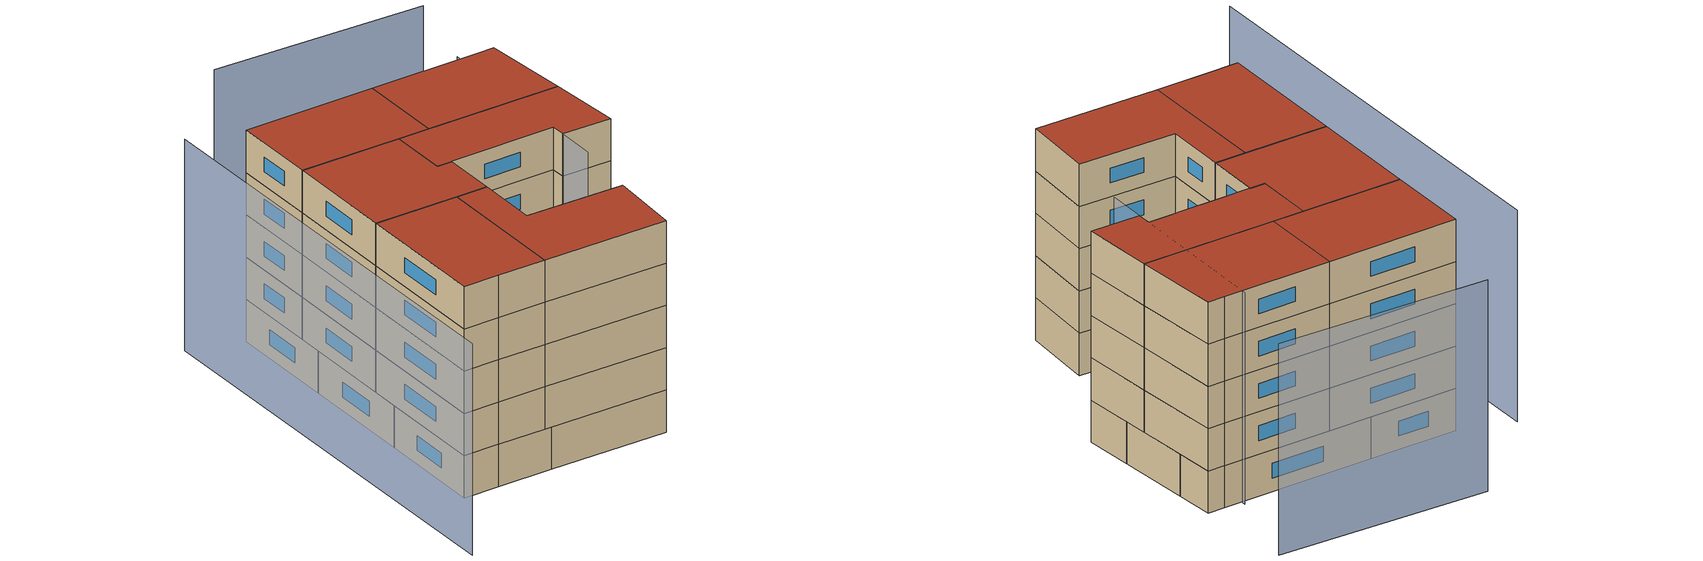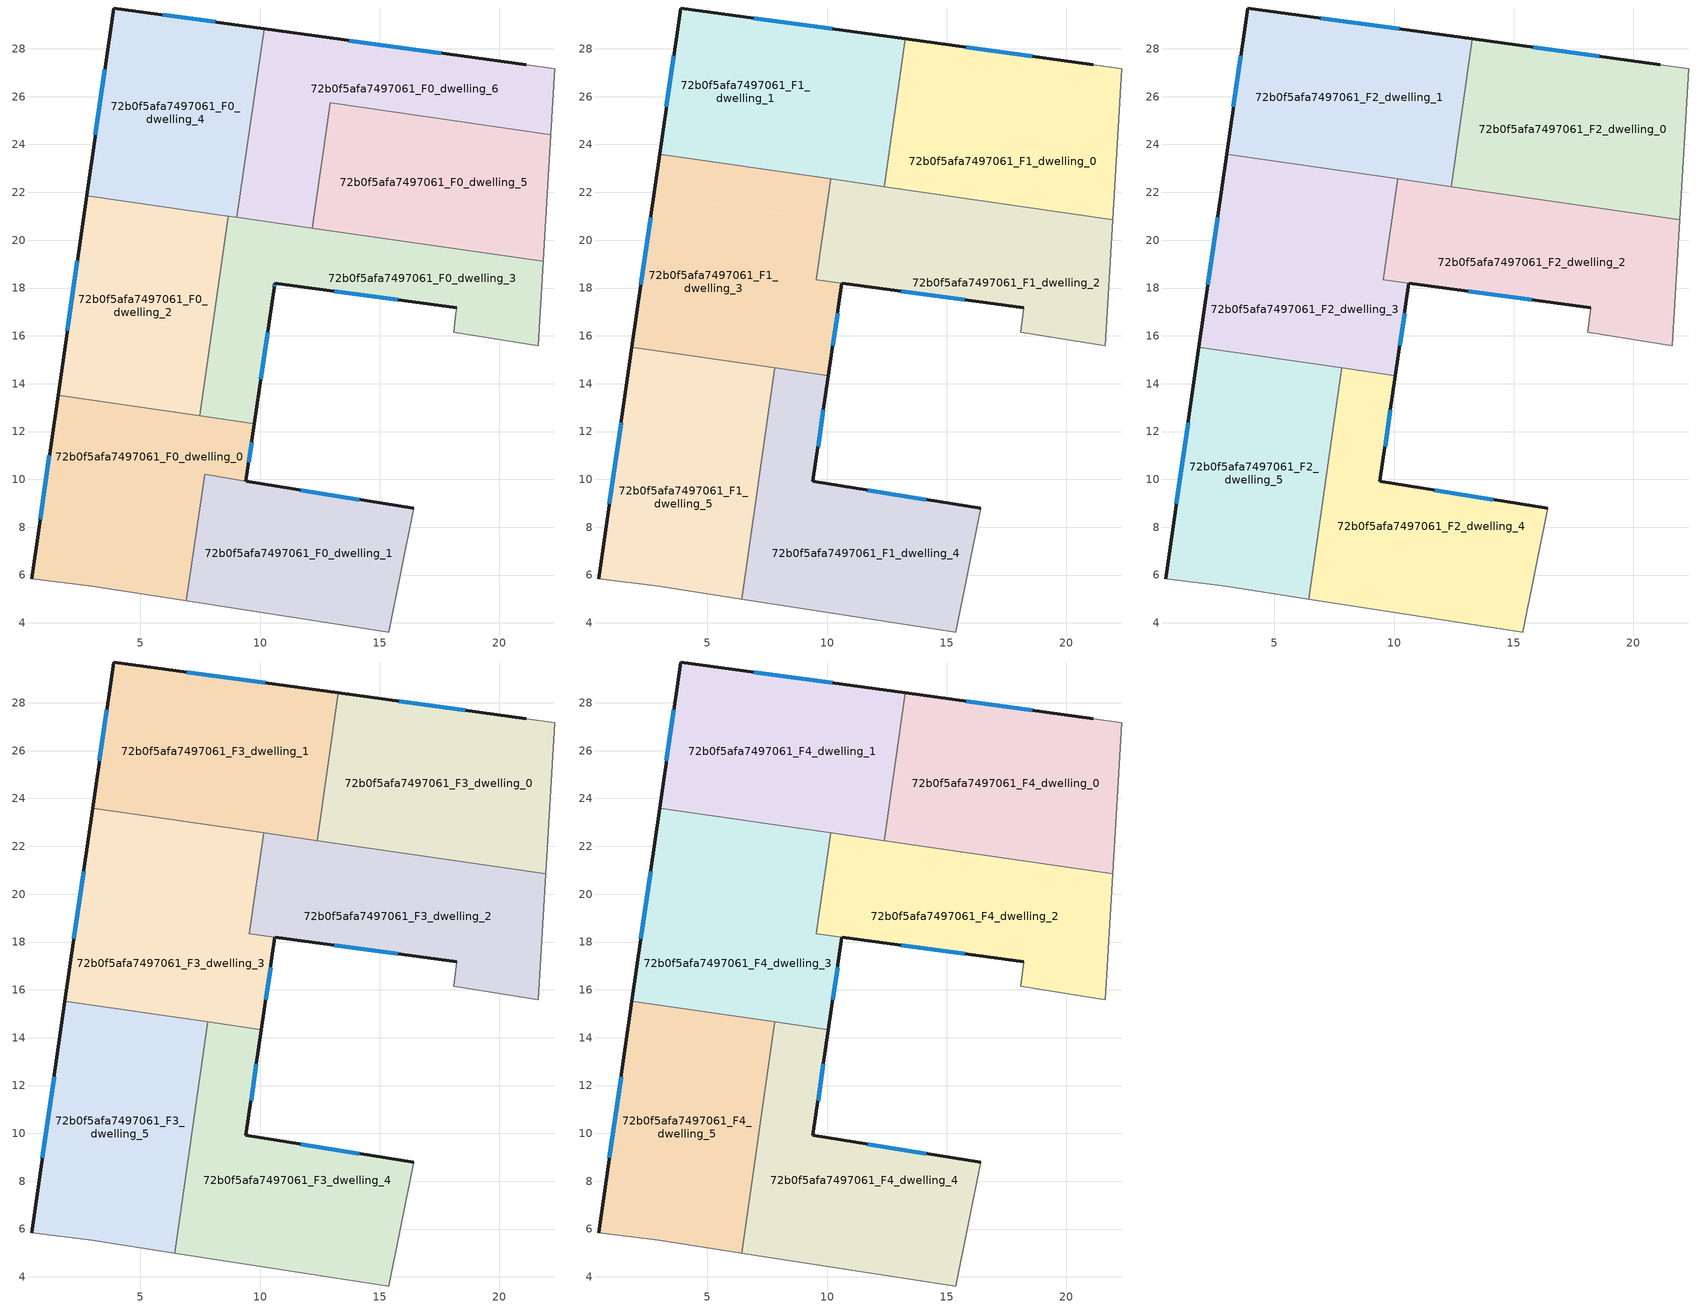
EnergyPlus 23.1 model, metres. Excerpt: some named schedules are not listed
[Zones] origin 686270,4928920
72b0f5afa7497061_F0_dwelling_0
 floor ground (EU_floor_Construction): 9.76,12.33 9.41,9.93 7.68,10.21 6.92,4.92 2.99,5.53 0.45,5.85 1.55,13.51 z0
 wall outside (EU_wall_Construction): 9.41,9.93 9.76,12.33 / 1.55,13.51 0.45,5.85 z0:3
 wall to 72b0f5afa7497061_F0_dwelling_1 (EU_wall_Construction): 7.68,10.21 9.41,9.93 / 6.92,4.92 7.68,10.2 z0:3
 wall adiabatic (EU_wall_Construction): 0.45,5.85 2.99,5.53 6.92,4.92 z0:3
 wall to 72b0f5afa7497061_F0_dwelling_2 (EU_wall_Construction): 7.48,12.66 1.55,13.51 z0:3
 wall to 72b0f5afa7497061_F0_dwelling_3 (EU_wall_Construction): 9.76,12.33 7.48,12.66 z0:3
 window (EU_Window_Construction): 9.52,10.71 9.65,11.55 / 1.19,11.02 0.81,8.34 z0.98:2.02
72b0f5afa7497061_F0_dwelling_1
 floor ground (EU_floor_Construction): 16.43,8.79 15.38,3.62 6.92,4.92 7.68,10.2 z0
 wall outside (EU_wall_Construction): 16.43,8.79 9.42,9.92 z0:3
 wall adiabatic (EU_wall_Construction): 6.92,4.92 15.38,3.62 16.43,8.79 z0:3
 window (EU_Window_Construction): 14.15,9.16 11.7,9.55 z0.98:2.02
72b0f5afa7497061_F0_dwelling_2
 floor ground (EU_floor_Construction): 8.68,21 7.48,12.66 1.55,13.51 2.75,21.85 z0
 wall outside (EU_wall_Construction): 2.75,21.85 1.55,13.51 z0:3
 wall to 72b0f5afa7497061_F0_dwelling_3 (EU_wall_Construction): 7.48,12.66 8.68,21 z0:3
 wall to 72b0f5afa7497061_F0_dwelling_4 (EU_wall_Construction): 8.68,21 2.75,21.85 z0:3
 window (EU_Window_Construction): 2.36,19.14 1.94,16.22 z0.98:2.02
72b0f5afa7497061_F0_dwelling_3
 floor ground (EU_floor_Construction): 21.83,19.11 21.62,15.59 18.09,16.16 18.19,16.92 18.22,17.18 10.62,18.2 10.59,18.01 9.76,12.33 7.48,12.66 8.68,21 z0
 wall outside (EU_wall_Construction): 9.76,12.33 10.59,18.01 10.62,18.2 18.22,17.18 z0:3
 wall adiabatic (EU_wall_Construction): 18.22,17.18 18.19,16.92 18.09,16.16 21.62,15.59 21.83,19.11 z0:3
 wall to 72b0f5afa7497061_F0_dwelling_5 (EU_wall_Construction): 21.83,19.11 12.18,20.5 z0:3
 wall to 72b0f5afa7497061_F0_dwelling_6 (EU_wall_Construction): 12.18,20.5 9.03,20.95 z0:3
 wall to 72b0f5afa7497061_F0_dwelling_4 (EU_wall_Construction): 9.03,20.95 8.68,21 z0:3
 window (EU_Window_Construction): 10.6,18.07 10.61,18.13 / 10.03,14.18 10.32,16.16 / 13.09,17.86 15.75,17.51 z0.98:2.02
72b0f5afa7497061_F0_dwelling_4
 floor ground (EU_floor_Construction): 10.17,28.84 9.03,20.95 2.75,21.85 3.88,29.71 z0
 wall outside (EU_wall_Construction): 10.17,28.84 3.88,29.71 2.75,21.85 z0:3
 wall to 72b0f5afa7497061_F0_dwelling_6 (EU_wall_Construction): 9.03,20.95 10.17,28.84 z0:3
 window (EU_Window_Construction): 8.12,29.12 5.92,29.42 / 3.51,27.15 3.12,24.41 z0.98:2.02
72b0f5afa7497061_F0_dwelling_5
 floor ground (EU_floor_Construction): 22.16,24.41 21.83,19.11 12.18,20.5 12.94,25.74 z0
 wall to 72b0f5afa7497061_F0_dwelling_6 (EU_wall_Construction): 22.16,24.41 12.94,25.74 12.18,20.5 z0:3
 wall adiabatic (EU_wall_Construction): 21.83,19.11 22.16,24.41 z0:3
72b0f5afa7497061_F0_dwelling_6
 floor ground (EU_floor_Construction): 22.32,27.16 22.16,24.41 12.94,25.74 12.18,20.5 9.03,20.95 10.17,28.84 21.13,27.33 z0
 wall outside (EU_wall_Construction): 21.13,27.33 10.17,28.84 z0:3
 wall adiabatic (EU_wall_Construction): 22.16,24.41 22.32,27.16 21.13,27.33 z0:3
 window (EU_Window_Construction): 17.56,27.82 13.73,28.35 z0.98:2.02
 ceiling adiabatic (EU_roof_Construction): 22.16,24.41 22.32,27.16 21.13,27.33 13.27,28.41 12.38,22.24 9.28,22.68 10.15,22.56 9.9,20.83 12.18,20.5 12.94,25.74 z3
72b0f5afa7497061_F1_dwelling_0
 floor to 72b0f5afa7497061_F0_dwelling_5 (EU_floor_Construction): 22.15,24.41 21.94,20.86 12.43,22.23 12.94,25.74 z3
 floor adiabatic (EU_floor_Construction): 22.32,27.16 22.15,24.41 12.94,25.74 12.43,22.23 12.38,22.24 13.27,28.41 21.13,27.33 z3
 wall outside (EU_wall_Construction): 21.13,27.33 13.27,28.41 z3:6
 wall to 72b0f5afa7497061_F1_dwelling_1 (EU_wall_Construction): 13.27,28.41 12.38,22.24 z3:6
 wall adiabatic (EU_wall_Construction): 21.94,20.86 22.32,27.16 21.13,27.33 z3:6
 wall to 72b0f5afa7497061_F1_dwelling_2 (EU_wall_Construction): 12.38,22.24 21.94,20.86 z3:6
 window (EU_Window_Construction): 18.57,27.68 15.83,28.06 z3.98:5.02
72b0f5afa7497061_F1_dwelling_1
 floor to 72b0f5afa7497061_F0_dwelling_4 (EU_floor_Construction): 10.17,28.84 9.28,22.68 3,23.59 3.88,29.71 z3
 floor to 72b0f5afa7497061_F0_dwelling_6 (EU_floor_Construction): 13.27,28.41 12.38,22.24 9.28,22.68 10.17,28.84 z3
 wall outside (EU_wall_Construction): 13.27,28.41 3.88,29.71 3,23.59 z3:6
 wall to 72b0f5afa7497061_F1_dwelling_3 (EU_wall_Construction): 3,23.59 10.15,22.56 z3:6
 wall to 72b0f5afa7497061_F1_dwelling_2 (EU_wall_Construction): 10.15,22.56 12.38,22.24 z3:6
 window (EU_Window_Construction): 3.59,27.72 3.29,25.58 / 10.22,28.83 6.93,29.28 z3.98:5.02
72b0f5afa7497061_F1_dwelling_2
 floor to 72b0f5afa7497061_F0_dwelling_3 (EU_floor_Construction): 21.83,19.11 21.62,15.59 18.09,16.16 18.19,16.92 18.22,17.18 9.54,18.34 9.9,20.83 z3
 floor to 72b0f5afa7497061_F0_dwelling_5 (EU_floor_Construction): 21.94,20.86 21.83,19.11 12.18,20.5 12.43,22.23 z3
 floor adiabatic (EU_floor_Construction): 12.43,22.23 12.18,20.5 9.9,20.83 10.15,22.56 z3
 wall outside (EU_wall_Construction): 10.62,18.2 18.22,17.18 z3:6
 wall adiabatic (EU_wall_Construction): 18.22,17.18 18.09,16.16 21.62,15.59 21.94,20.86 z3:6
 wall to 72b0f5afa7497061_F1_dwelling_3 (EU_wall_Construction): 10.15,22.56 9.54,18.34 10.62,18.2 z3:6
 window (EU_Window_Construction): 13.09,17.86 15.75,17.51 z3.98:5.02
72b0f5afa7497061_F1_dwelling_3
 floor to 72b0f5afa7497061_F0_dwelling_2 (EU_floor_Construction): 8.68,21 7.76,14.67 1.84,15.52 2.75,21.85 z3
 floor to 72b0f5afa7497061_F0_dwelling_4 (EU_floor_Construction): 9.28,22.68 9.03,20.95 2.75,21.85 3,23.59 z3
 floor to 72b0f5afa7497061_F0_dwelling_3 (EU_floor_Construction): 9.9,20.83 9.54,18.34 10.62,18.2 10.59,18.01 10.06,14.34 7.76,14.67 8.68,21 z3
 floor to 72b0f5afa7497061_F0_dwelling_6 (EU_floor_Construction): 10.15,22.56 9.9,20.83 9.03,20.95 9.28,22.68 z3
 wall outside (EU_wall_Construction): 3,23.59 1.84,15.52 / 10.06,14.34 10.62,18.2 z3:6
 wall to 72b0f5afa7497061_F1_dwelling_5 (EU_wall_Construction): 1.84,15.52 7.82,14.66 z3:6
 wall to 72b0f5afa7497061_F1_dwelling_4 (EU_wall_Construction): 7.82,14.66 10.06,14.34 z3:6
 window (EU_Window_Construction): 2.62,20.96 2.22,18.14 / 10.24,15.59 10.44,16.94 z3.98:5.02
72b0f5afa7497061_F1_dwelling_4
 floor to 72b0f5afa7497061_F0_dwelling_1 (EU_floor_Construction): 16.43,8.79 15.38,3.62 6.92,4.92 7.68,10.21 z3
 floor to 72b0f5afa7497061_F0_dwelling_0 (EU_floor_Construction): 9.76,12.33 9.41,9.93 7.68,10.21 6.92,4.92 6.43,5 7.53,12.65 z3
 floor to 72b0f5afa7497061_F0_dwelling_3 (EU_floor_Construction): 10.06,14.34 9.76,12.33 7.53,12.65 7.82,14.66 z3
 wall outside (EU_wall_Construction): 16.43,8.79 9.41,9.93 10.06,14.34 z3:6
 wall adiabatic (EU_wall_Construction): 6.43,5 15.38,3.62 16.43,8.79 z3:6
 wall to 72b0f5afa7497061_F1_dwelling_5 (EU_wall_Construction): 7.82,14.66 6.43,5 z3:6
 window (EU_Window_Construction): 9.62,11.36 9.85,12.9 / 14.15,9.16 11.69,9.56 z3.98:5.02
72b0f5afa7497061_F1_dwelling_5
 floor to 72b0f5afa7497061_F0_dwelling_0 (EU_floor_Construction): 7.53,12.65 6.43,5 2.99,5.53 0.45,5.85 1.55,13.51 z3
 floor to 72b0f5afa7497061_F0_dwelling_2 (EU_floor_Construction): 7.76,14.66 7.48,12.66 1.55,13.51 1.84,15.52 z3
 floor to 72b0f5afa7497061_F0_dwelling_3 (EU_floor_Construction): 7.82,14.66 7.53,12.65 7.48,12.66 7.76,14.66 z3
 wall outside (EU_wall_Construction): 1.84,15.52 0.45,5.85 z3:6
 wall adiabatic (EU_wall_Construction): 0.45,5.85 2.99,5.53 6.43,5 z3:6
 window (EU_Window_Construction): 1.39,12.37 0.9,8.99 z3.98:5.02
72b0f5afa7497061_F2_dwelling_0
 floor to 72b0f5afa7497061_F1_dwelling_0 (EU_floor_Construction): 22.32,27.16 21.94,20.86 12.38,22.24 13.27,28.41 21.13,27.33 z6
 wall outside (EU_wall_Construction): 21.13,27.33 13.27,28.41 z6:9
 wall to 72b0f5afa7497061_F2_dwelling_1 (EU_wall_Construction): 13.27,28.41 12.38,22.24 z6:9
 wall adiabatic (EU_wall_Construction): 21.94,20.86 22.32,27.16 21.13,27.33 z6:9
 wall to 72b0f5afa7497061_F2_dwelling_2 (EU_wall_Construction): 12.38,22.24 21.94,20.86 z6:9
 window (EU_Window_Construction): 18.57,27.68 15.83,28.06 z6.98:8.02
72b0f5afa7497061_F2_dwelling_1
 floor to 72b0f5afa7497061_F1_dwelling_1 (EU_floor_Construction): 13.27,28.41 12.38,22.24 3,23.59 3.88,29.71 z6
 wall outside (EU_wall_Construction): 13.27,28.41 3.88,29.71 3,23.59 z6:9
 wall to 72b0f5afa7497061_F2_dwelling_3 (EU_wall_Construction): 3,23.59 10.15,22.56 z6:9
 wall to 72b0f5afa7497061_F2_dwelling_2 (EU_wall_Construction): 10.15,22.56 12.38,22.24 z6:9
 window (EU_Window_Construction): 3.59,27.72 3.29,25.58 / 10.22,28.83 6.93,29.28 z6.98:8.02
72b0f5afa7497061_F2_dwelling_2
 floor to 72b0f5afa7497061_F1_dwelling_2 (EU_floor_Construction): 21.94,20.86 21.62,15.59 18.09,16.16 18.22,17.18 9.54,18.34 10.15,22.56 z6
 wall outside (EU_wall_Construction): 10.62,18.2 18.22,17.18 z6:9
 wall adiabatic (EU_wall_Construction): 18.22,17.18 18.09,16.16 21.62,15.59 21.94,20.86 z6:9
 wall to 72b0f5afa7497061_F2_dwelling_3 (EU_wall_Construction): 10.15,22.56 9.54,18.34 10.62,18.2 z6:9
 window (EU_Window_Construction): 13.09,17.86 15.75,17.51 z6.98:8.02
72b0f5afa7497061_F2_dwelling_3
 floor to 72b0f5afa7497061_F1_dwelling_3 (EU_floor_Construction): 10.15,22.56 9.54,18.34 10.62,18.2 10.06,14.34 1.84,15.52 3,23.59 z6
 wall outside (EU_wall_Construction): 3,23.59 1.84,15.52 / 10.06,14.34 10.62,18.2 z6:9
 wall to 72b0f5afa7497061_F2_dwelling_5 (EU_wall_Construction): 1.84,15.52 7.82,14.66 z6:9
 wall to 72b0f5afa7497061_F2_dwelling_4 (EU_wall_Construction): 7.82,14.66 10.06,14.34 z6:9
 window (EU_Window_Construction): 2.62,20.96 2.22,18.14 / 10.24,15.59 10.44,16.94 z6.98:8.02
72b0f5afa7497061_F2_dwelling_4
 floor to 72b0f5afa7497061_F1_dwelling_4 (EU_floor_Construction): 16.43,8.79 15.38,3.62 6.43,5 7.82,14.66 10.06,14.34 9.41,9.93 z6
 wall outside (EU_wall_Construction): 16.43,8.79 9.41,9.93 10.06,14.34 z6:9
 wall adiabatic (EU_wall_Construction): 6.43,5 15.38,3.62 16.43,8.79 z6:9
 wall to 72b0f5afa7497061_F2_dwelling_5 (EU_wall_Construction): 7.82,14.66 6.43,5 z6:9
 window (EU_Window_Construction): 9.62,11.36 9.85,12.9 / 14.15,9.16 11.69,9.56 z6.98:8.02
72b0f5afa7497061_F2_dwelling_5
 floor to 72b0f5afa7497061_F1_dwelling_5 (EU_floor_Construction): 7.82,14.66 6.43,5 2.99,5.53 0.45,5.85 1.84,15.52 z6
 wall outside (EU_wall_Construction): 1.84,15.52 0.45,5.85 z6:9
 wall adiabatic (EU_wall_Construction): 0.45,5.85 2.99,5.53 6.43,5 z6:9
 window (EU_Window_Construction): 1.39,12.37 0.9,8.99 z6.98:8.02
72b0f5afa7497061_F3_dwelling_0
 floor to 72b0f5afa7497061_F2_dwelling_0 (EU_floor_Construction): 22.32,27.16 21.94,20.86 12.38,22.24 13.27,28.41 21.13,27.33 z9
 wall outside (EU_wall_Construction): 21.13,27.33 13.27,28.41 z9:12
 wall to 72b0f5afa7497061_F3_dwelling_1 (EU_wall_Construction): 13.27,28.41 12.38,22.24 z9:12
 wall adiabatic (EU_wall_Construction): 21.94,20.86 22.32,27.16 21.13,27.33 z9:12
 wall to 72b0f5afa7497061_F3_dwelling_2 (EU_wall_Construction): 12.38,22.24 21.94,20.86 z9:12
 window (EU_Window_Construction): 18.57,27.68 15.83,28.06 z9.98:11.02
72b0f5afa7497061_F3_dwelling_1
 floor to 72b0f5afa7497061_F2_dwelling_1 (EU_floor_Construction): 13.27,28.41 12.38,22.24 3,23.59 3.88,29.71 z9
 wall outside (EU_wall_Construction): 13.27,28.41 3.88,29.71 3,23.59 z9:12
 wall to 72b0f5afa7497061_F3_dwelling_3 (EU_wall_Construction): 3,23.59 10.15,22.56 z9:12
 wall to 72b0f5afa7497061_F3_dwelling_2 (EU_wall_Construction): 10.15,22.56 12.38,22.24 z9:12
 window (EU_Window_Construction): 3.59,27.72 3.29,25.58 / 10.22,28.83 6.93,29.28 z9.98:11.02
72b0f5afa7497061_F3_dwelling_2
 floor to 72b0f5afa7497061_F2_dwelling_2 (EU_floor_Construction): 21.94,20.86 21.62,15.59 18.09,16.16 18.22,17.18 9.54,18.34 10.15,22.56 z9
 wall outside (EU_wall_Construction): 10.62,18.2 18.22,17.18 z9:12
 wall adiabatic (EU_wall_Construction): 18.22,17.18 18.09,16.16 21.62,15.59 21.94,20.86 z9:12
 wall to 72b0f5afa7497061_F3_dwelling_3 (EU_wall_Construction): 10.15,22.56 9.54,18.34 10.62,18.2 z9:12
 window (EU_Window_Construction): 13.09,17.86 15.75,17.51 z9.98:11.02
72b0f5afa7497061_F3_dwelling_3
 floor to 72b0f5afa7497061_F2_dwelling_3 (EU_floor_Construction): 10.15,22.56 9.54,18.34 10.62,18.2 10.06,14.34 1.84,15.52 3,23.59 z9
 wall outside (EU_wall_Construction): 3,23.59 1.84,15.52 / 10.06,14.34 10.62,18.2 z9:12
 wall to 72b0f5afa7497061_F3_dwelling_5 (EU_wall_Construction): 1.84,15.52 7.82,14.66 z9:12
 wall to 72b0f5afa7497061_F3_dwelling_4 (EU_wall_Construction): 7.82,14.66 10.06,14.34 z9:12
 window (EU_Window_Construction): 2.62,20.96 2.22,18.14 / 10.24,15.59 10.44,16.94 z9.98:11.02
72b0f5afa7497061_F3_dwelling_4
 floor to 72b0f5afa7497061_F2_dwelling_4 (EU_floor_Construction): 16.43,8.79 15.38,3.62 6.43,5 7.82,14.66 10.06,14.34 9.41,9.93 z9
 wall outside (EU_wall_Construction): 16.43,8.79 9.41,9.93 10.06,14.34 z9:12
 wall adiabatic (EU_wall_Construction): 6.43,5 15.38,3.62 16.43,8.79 z9:12
 wall to 72b0f5afa7497061_F3_dwelling_5 (EU_wall_Construction): 7.82,14.66 6.43,5 z9:12
 window (EU_Window_Construction): 9.62,11.36 9.85,12.9 / 14.15,9.16 11.69,9.56 z9.98:11.02
72b0f5afa7497061_F3_dwelling_5
 floor to 72b0f5afa7497061_F2_dwelling_5 (EU_floor_Construction): 7.82,14.66 6.43,5 2.99,5.53 0.45,5.85 1.84,15.52 z9
 wall outside (EU_wall_Construction): 1.84,15.52 0.45,5.85 z9:12
 wall adiabatic (EU_wall_Construction): 0.45,5.85 2.99,5.53 6.43,5 z9:12
 window (EU_Window_Construction): 1.39,12.37 0.9,8.99 z9.98:11.02
72b0f5afa7497061_F4_dwelling_0
 floor to 72b0f5afa7497061_F3_dwelling_0 (EU_floor_Construction): 22.32,27.16 21.94,20.86 12.38,22.24 13.27,28.41 21.13,27.33 z12
 wall outside (EU_wall_Construction): 21.13,27.33 13.27,28.41 z12:15
 wall to 72b0f5afa7497061_F4_dwelling_1 (EU_wall_Construction): 13.27,28.41 12.38,22.24 z12:15
 wall adiabatic (EU_wall_Construction): 21.94,20.86 22.32,27.16 21.13,27.33 z12:15
 wall to 72b0f5afa7497061_F4_dwelling_2 (EU_wall_Construction): 12.38,22.24 21.94,20.86 z12:15
 window (EU_Window_Construction): 18.57,27.68 15.83,28.06 z12.98:14.02
 roof outside (EU_roof_Construction): 21.94,20.86 22.32,27.16 21.13,27.33 13.27,28.41 12.38,22.24 z15
72b0f5afa7497061_F4_dwelling_1
 floor to 72b0f5afa7497061_F3_dwelling_1 (EU_floor_Construction): 13.27,28.41 12.38,22.24 3,23.59 3.88,29.71 z12
 wall outside (EU_wall_Construction): 13.27,28.41 3.88,29.71 3,23.59 z12:15
 wall to 72b0f5afa7497061_F4_dwelling_3 (EU_wall_Construction): 3,23.59 10.15,22.56 z12:15
 wall to 72b0f5afa7497061_F4_dwelling_2 (EU_wall_Construction): 10.15,22.56 12.38,22.24 z12:15
 window (EU_Window_Construction): 3.59,27.72 3.29,25.58 / 10.22,28.83 6.93,29.28 z12.98:14.02
 roof outside (EU_roof_Construction): 12.38,22.24 13.27,28.41 3.88,29.71 3,23.59 z15
72b0f5afa7497061_F4_dwelling_2
 floor to 72b0f5afa7497061_F3_dwelling_2 (EU_floor_Construction): 21.94,20.86 21.62,15.59 18.09,16.16 18.22,17.18 9.54,18.34 10.15,22.56 z12
 wall outside (EU_wall_Construction): 10.62,18.2 18.22,17.18 z12:15
 wall adiabatic (EU_wall_Construction): 18.22,17.18 18.09,16.16 21.62,15.59 21.94,20.86 z12:15
 wall to 72b0f5afa7497061_F4_dwelling_3 (EU_wall_Construction): 10.15,22.56 9.54,18.34 10.62,18.2 z12:15
 window (EU_Window_Construction): 13.09,17.86 15.75,17.51 z12.98:14.02
 roof outside (EU_roof_Construction): 21.62,15.59 21.94,20.86 10.15,22.56 9.54,18.34 18.22,17.18 18.09,16.16 z15
72b0f5afa7497061_F4_dwelling_3
 floor to 72b0f5afa7497061_F3_dwelling_3 (EU_floor_Construction): 10.15,22.56 9.54,18.34 10.62,18.2 10.06,14.34 1.84,15.52 3,23.59 z12
 wall outside (EU_wall_Construction): 3,23.59 1.84,15.52 / 10.06,14.34 10.62,18.2 z12:15
 wall to 72b0f5afa7497061_F4_dwelling_5 (EU_wall_Construction): 1.84,15.52 7.82,14.66 z12:15
 wall to 72b0f5afa7497061_F4_dwelling_4 (EU_wall_Construction): 7.82,14.66 10.06,14.34 z12:15
 window (EU_Window_Construction): 2.62,20.96 2.22,18.14 / 10.24,15.59 10.44,16.94 z12.98:14.02
 roof outside (EU_roof_Construction): 10.06,14.34 10.62,18.2 9.54,18.34 10.15,22.56 3,23.59 1.84,15.52 z15
72b0f5afa7497061_F4_dwelling_4
 floor to 72b0f5afa7497061_F3_dwelling_4 (EU_floor_Construction): 16.43,8.79 15.38,3.62 6.43,5 7.82,14.66 10.06,14.34 9.41,9.93 z12
 wall outside (EU_wall_Construction): 16.43,8.79 9.41,9.93 10.06,14.34 z12:15
 wall adiabatic (EU_wall_Construction): 6.43,5 15.38,3.62 16.43,8.79 z12:15
 wall to 72b0f5afa7497061_F4_dwelling_5 (EU_wall_Construction): 7.82,14.66 6.43,5 z12:15
 window (EU_Window_Construction): 9.62,11.36 9.85,12.9 / 14.15,9.16 11.69,9.56 z12.98:14.02
 roof outside (EU_roof_Construction): 15.38,3.62 16.43,8.79 9.41,9.93 10.06,14.34 7.82,14.66 6.43,5 z15
72b0f5afa7497061_F4_dwelling_5
 floor to 72b0f5afa7497061_F3_dwelling_5 (EU_floor_Construction): 7.82,14.66 6.43,5 2.99,5.53 0.45,5.85 1.84,15.52 z12
 wall outside (EU_wall_Construction): 1.84,15.52 0.45,5.85 z12:15
 wall adiabatic (EU_wall_Construction): 0.45,5.85 2.99,5.53 6.43,5 z12:15
 window (EU_Window_Construction): 1.39,12.37 0.9,8.99 z12.98:14.02
 roof outside (EU_roof_Construction): 6.43,5 7.82,14.66 1.84,15.52 0.45,5.85 2.99,5.53 z15
shading: 0.28,31.43 -4.07,0.15 / 17.66,13.36 19.87,27.82 / 22.67,34.03 7.59,36.76 z0:15
[Building]
EU S2 Campaign: North Axis=0; Terrain=City; Solar Distribution=FullExterior
[Site:Location]
Bologna: Latitude=44.5; Longitude=11.25; Time Zone=1; Elevation=37
[SizingPeriod:WeatherFileDays]
AnnualSizingPeriod: Begin Month=1; Begin Day of Month=1; End Month=12; End Day of Month=31; Day of Week for Start Day=Monday; Use Weather File Daylight Saving Period=No; Use Weather File Rain and Snow Indicators=No
[MATERIAL]
EU_InternalMass_Material: Roughness=MediumRough; Thickness=0.1; Conductivity=1; Density=1800; Specific Heat=900; Thermal Absorptance=0.9; Solar Absorptance=0.7; Visible Absorptance=0.7
[MATERIAL:NOMASS] Roughness=MediumRough; Thermal Absorptance=0.9; Solar Absorptance=0.7; Visible Absorptance=0.7
Name | Thermal Resistance
EU_wall_NoMass | 0.905828
EU_roof_NoMass | 0.37593
EU_floor_NoMass | 0.67114
[WINDOWMATERIAL:SIMPLEGLAZINGSYSTEM]
EU_Window_SimpleGlazing: UFactor=4.52486; Solar Heat Gain Coefficient=0.85; Visible Transmittance=0.85
[CONSTRUCTION]
EU_wall_Construction: EU_wall_NoMass
EU_roof_Construction: EU_roof_NoMass
EU_floor_Construction: EU_floor_NoMass
EU_Window_Construction: EU_Window_SimpleGlazing
EU_InternalMass_Construction: EU_InternalMass_Material
[ZONE] Type=1; Multiplier=1; Ceiling Height=autocalculate; Floor Area=autocalculate; Part of Total Floor Area=Yes
Name | Volume
72b0f5afa7497061_F0_dwelling_0 | 164.063
72b0f5afa7497061_F1_dwelling_0; 72b0f5afa7497061_F2_dwelling_0; 72b0f5afa7497061_F3_dwelling_0; 72b0f5afa7497061_F4_dwelling_0 | 176.558
72b0f5afa7497061_F0_dwelling_1 | 138.531
72b0f5afa7497061_F1_dwelling_1; 72b0f5afa7497061_F2_dwelling_1; 72b0f5afa7497061_F3_dwelling_1; 72b0f5afa7497061_F4_dwelling_1 | 176.568
72b0f5afa7497061_F0_dwelling_2 | 151.32
72b0f5afa7497061_F1_dwelling_2; 72b0f5afa7497061_F2_dwelling_2; 72b0f5afa7497061_F3_dwelling_2; 72b0f5afa7497061_F4_dwelling_2 | 163.863
72b0f5afa7497061_F0_dwelling_3 | 151.311
72b0f5afa7497061_F1_dwelling_3; 72b0f5afa7497061_F2_dwelling_3; 72b0f5afa7497061_F3_dwelling_3; 72b0f5afa7497061_F4_dwelling_3 | 189.231
72b0f5afa7497061_F0_dwelling_4 | 151.354
72b0f5afa7497061_F1_dwelling_4; 72b0f5afa7497061_F2_dwelling_4; 72b0f5afa7497061_F3_dwelling_4; 72b0f5afa7497061_F4_dwelling_4; 72b0f5afa7497061_F1_dwelling_5; 72b0f5afa7497061_F2_dwelling_5; 72b0f5afa7497061_F3_dwelling_5; 72b0f5afa7497061_F4_dwelling_5 | 176.551
72b0f5afa7497061_F0_dwelling_5 | 151.324
72b0f5afa7497061_F0_dwelling_6 | 151.345
[INTERNALMASS] Construction=EU_InternalMass_Construction
Name | Zone or ZoneList | Surface Area
72b0f5afa7497061_F0_dwelling_0_EU_InternalMass | 72b0f5afa7497061_F0_dwelling_0 | 54.6856
72b0f5afa7497061_F0_dwelling_1_EU_InternalMass | 72b0f5afa7497061_F0_dwelling_1 | 46.1981
72b0f5afa7497061_F0_dwelling_2_EU_InternalMass | 72b0f5afa7497061_F0_dwelling_2 | 50.44
72b0f5afa7497061_F0_dwelling_3_EU_InternalMass | 72b0f5afa7497061_F0_dwelling_3 | 50.4362
72b0f5afa7497061_F0_dwelling_4_EU_InternalMass | 72b0f5afa7497061_F0_dwelling_4 | 50.4502
72b0f5afa7497061_F0_dwelling_5_EU_InternalMass | 72b0f5afa7497061_F0_dwelling_5 | 50.4425
72b0f5afa7497061_F0_dwelling_6_EU_InternalMass | 72b0f5afa7497061_F0_dwelling_6 | 50.4491
72b0f5afa7497061_F1_dwelling_0_EU_InternalMass | 72b0f5afa7497061_F1_dwelling_0 | 58.8529
72b0f5afa7497061_F1_dwelling_1_EU_InternalMass | 72b0f5afa7497061_F1_dwelling_1 | 58.8555
72b0f5afa7497061_F1_dwelling_2_EU_InternalMass | 72b0f5afa7497061_F1_dwelling_2 | 54.6231
72b0f5afa7497061_F1_dwelling_3_EU_InternalMass | 72b0f5afa7497061_F1_dwelling_3 | 63.0787
72b0f5afa7497061_F1_dwelling_4_EU_InternalMass | 72b0f5afa7497061_F1_dwelling_4 | 58.8507
72b0f5afa7497061_F1_dwelling_5_EU_InternalMass | 72b0f5afa7497061_F1_dwelling_5 | 58.8504
72b0f5afa7497061_F2_dwelling_0_EU_InternalMass | 72b0f5afa7497061_F2_dwelling_0 | 58.8529
72b0f5afa7497061_F2_dwelling_1_EU_InternalMass | 72b0f5afa7497061_F2_dwelling_1 | 58.8555
72b0f5afa7497061_F2_dwelling_2_EU_InternalMass | 72b0f5afa7497061_F2_dwelling_2 | 54.6231
72b0f5afa7497061_F2_dwelling_3_EU_InternalMass | 72b0f5afa7497061_F2_dwelling_3 | 63.0787
72b0f5afa7497061_F2_dwelling_4_EU_InternalMass | 72b0f5afa7497061_F2_dwelling_4 | 58.8507
72b0f5afa7497061_F2_dwelling_5_EU_InternalMass | 72b0f5afa7497061_F2_dwelling_5 | 58.8504
72b0f5afa7497061_F3_dwelling_0_EU_InternalMass | 72b0f5afa7497061_F3_dwelling_0 | 58.8529
72b0f5afa7497061_F3_dwelling_1_EU_InternalMass | 72b0f5afa7497061_F3_dwelling_1 | 58.8555
72b0f5afa7497061_F3_dwelling_2_EU_InternalMass | 72b0f5afa7497061_F3_dwelling_2 | 54.6231
72b0f5afa7497061_F3_dwelling_3_EU_InternalMass | 72b0f5afa7497061_F3_dwelling_3 | 63.0787
72b0f5afa7497061_F3_dwelling_4_EU_InternalMass | 72b0f5afa7497061_F3_dwelling_4 | 58.8507
72b0f5afa7497061_F3_dwelling_5_EU_InternalMass | 72b0f5afa7497061_F3_dwelling_5 | 58.8504
72b0f5afa7497061_F4_dwelling_0_EU_InternalMass | 72b0f5afa7497061_F4_dwelling_0 | 58.8529
72b0f5afa7497061_F4_dwelling_1_EU_InternalMass | 72b0f5afa7497061_F4_dwelling_1 | 58.8555
72b0f5afa7497061_F4_dwelling_2_EU_InternalMass | 72b0f5afa7497061_F4_dwelling_2 | 54.6231
72b0f5afa7497061_F4_dwelling_3_EU_InternalMass | 72b0f5afa7497061_F4_dwelling_3 | 63.0787
72b0f5afa7497061_F4_dwelling_4_EU_InternalMass | 72b0f5afa7497061_F4_dwelling_4 | 58.8507
72b0f5afa7497061_F4_dwelling_5_EU_InternalMass | 72b0f5afa7497061_F4_dwelling_5 | 58.8504
[OTHEREQUIPMENT] Fuel Type=Electricity; Design Level Calculation Method=Watts/Area; Power per Zone Floor Area=1; Fraction Latent=0; Fraction Radiant=0; Fraction Lost=0; Carbon Dioxide Generation Rate=0; EndUse Subcategory=EU_Step8_InternalGains
Name | Zone or ZoneList or Space or SpaceList | Schedule
EU_Step8_InternalGain_72b0f5afa7497061_F0_dwelling_0_f000 | 72b0f5afa7497061_F0_dwelling_0 | EU_Step8_GainSchedule_72b0f5afa7497061_F0_dwelling_0_f000
EU_Step8_InternalGain_72b0f5afa7497061_F0_dwelling_1_f000 | 72b0f5afa7497061_F0_dwelling_1 | EU_Step8_GainSchedule_72b0f5afa7497061_F0_dwelling_1_f000
EU_Step8_InternalGain_72b0f5afa7497061_F0_dwelling_2_f000 | 72b0f5afa7497061_F0_dwelling_2 | EU_Step8_GainSchedule_72b0f5afa7497061_F0_dwelling_2_f000
EU_Step8_InternalGain_72b0f5afa7497061_F0_dwelling_3_f000 | 72b0f5afa7497061_F0_dwelling_3 | EU_Step8_GainSchedule_72b0f5afa7497061_F0_dwelling_3_f000
EU_Step8_InternalGain_72b0f5afa7497061_F0_dwelling_4_f000 | 72b0f5afa7497061_F0_dwelling_4 | EU_Step8_GainSchedule_72b0f5afa7497061_F0_dwelling_4_f000
EU_Step8_InternalGain_72b0f5afa7497061_F0_dwelling_5_f000 | 72b0f5afa7497061_F0_dwelling_5 | EU_Step8_GainSchedule_72b0f5afa7497061_F0_dwelling_5_f000
EU_Step8_InternalGain_72b0f5afa7497061_F0_dwelling_6_f000 | 72b0f5afa7497061_F0_dwelling_6 | EU_Step8_GainSchedule_72b0f5afa7497061_F0_dwelling_6_f000
EU_Step8_InternalGain_72b0f5afa7497061_F1_dwelling_0_f000 | 72b0f5afa7497061_F1_dwelling_0 | EU_Step8_GainSchedule_72b0f5afa7497061_F1_dwelling_0_f000
EU_Step8_InternalGain_72b0f5afa7497061_F1_dwelling_1_f000 | 72b0f5afa7497061_F1_dwelling_1 | EU_Step8_GainSchedule_72b0f5afa7497061_F1_dwelling_1_f000
EU_Step8_InternalGain_72b0f5afa7497061_F1_dwelling_2_f000 | 72b0f5afa7497061_F1_dwelling_2 | EU_Step8_GainSchedule_72b0f5afa7497061_F1_dwelling_2_f000
EU_Step8_InternalGain_72b0f5afa7497061_F1_dwelling_3_f000 | 72b0f5afa7497061_F1_dwelling_3 | EU_Step8_GainSchedule_72b0f5afa7497061_F1_dwelling_3_f000
EU_Step8_InternalGain_72b0f5afa7497061_F1_dwelling_4_f000 | 72b0f5afa7497061_F1_dwelling_4 | EU_Step8_GainSchedule_72b0f5afa7497061_F1_dwelling_4_f000
EU_Step8_InternalGain_72b0f5afa7497061_F1_dwelling_5_f000 | 72b0f5afa7497061_F1_dwelling_5 | EU_Step8_GainSchedule_72b0f5afa7497061_F1_dwelling_5_f000
EU_Step8_InternalGain_72b0f5afa7497061_F2_dwelling_0_f000 | 72b0f5afa7497061_F2_dwelling_0 | EU_Step8_GainSchedule_72b0f5afa7497061_F2_dwelling_0_f000
EU_Step8_InternalGain_72b0f5afa7497061_F2_dwelling_1_f000 | 72b0f5afa7497061_F2_dwelling_1 | EU_Step8_GainSchedule_72b0f5afa7497061_F2_dwelling_1_f000
EU_Step8_InternalGain_72b0f5afa7497061_F2_dwelling_2_f000 | 72b0f5afa7497061_F2_dwelling_2 | EU_Step8_GainSchedule_72b0f5afa7497061_F2_dwelling_2_f000
EU_Step8_InternalGain_72b0f5afa7497061_F2_dwelling_3_f000 | 72b0f5afa7497061_F2_dwelling_3 | EU_Step8_GainSchedule_72b0f5afa7497061_F2_dwelling_3_f000
EU_Step8_InternalGain_72b0f5afa7497061_F2_dwelling_4_f000 | 72b0f5afa7497061_F2_dwelling_4 | EU_Step8_GainSchedule_72b0f5afa7497061_F2_dwelling_4_f000
EU_Step8_InternalGain_72b0f5afa7497061_F2_dwelling_5_f000 | 72b0f5afa7497061_F2_dwelling_5 | EU_Step8_GainSchedule_72b0f5afa7497061_F2_dwelling_5_f000
EU_Step8_InternalGain_72b0f5afa7497061_F3_dwelling_0_f000 | 72b0f5afa7497061_F3_dwelling_0 | EU_Step8_GainSchedule_72b0f5afa7497061_F3_dwelling_0_f000
EU_Step8_InternalGain_72b0f5afa7497061_F3_dwelling_1_f000 | 72b0f5afa7497061_F3_dwelling_1 | EU_Step8_GainSchedule_72b0f5afa7497061_F3_dwelling_1_f000
EU_Step8_InternalGain_72b0f5afa7497061_F3_dwelling_2_f000 | 72b0f5afa7497061_F3_dwelling_2 | EU_Step8_GainSchedule_72b0f5afa7497061_F3_dwelling_2_f000
EU_Step8_InternalGain_72b0f5afa7497061_F3_dwelling_3_f000 | 72b0f5afa7497061_F3_dwelling_3 | EU_Step8_GainSchedule_72b0f5afa7497061_F3_dwelling_3_f000
EU_Step8_InternalGain_72b0f5afa7497061_F3_dwelling_4_f000 | 72b0f5afa7497061_F3_dwelling_4 | EU_Step8_GainSchedule_72b0f5afa7497061_F3_dwelling_4_f000
EU_Step8_InternalGain_72b0f5afa7497061_F3_dwelling_5_f000 | 72b0f5afa7497061_F3_dwelling_5 | EU_Step8_GainSchedule_72b0f5afa7497061_F3_dwelling_5_f000
EU_Step8_InternalGain_72b0f5afa7497061_F4_dwelling_0_f000 | 72b0f5afa7497061_F4_dwelling_0 | EU_Step8_GainSchedule_72b0f5afa7497061_F4_dwelling_0_f000
EU_Step8_InternalGain_72b0f5afa7497061_F4_dwelling_1_f000 | 72b0f5afa7497061_F4_dwelling_1 | EU_Step8_GainSchedule_72b0f5afa7497061_F4_dwelling_1_f000
EU_Step8_InternalGain_72b0f5afa7497061_F4_dwelling_2_f000 | 72b0f5afa7497061_F4_dwelling_2 | EU_Step8_GainSchedule_72b0f5afa7497061_F4_dwelling_2_f000
EU_Step8_InternalGain_72b0f5afa7497061_F4_dwelling_3_f000 | 72b0f5afa7497061_F4_dwelling_3 | EU_Step8_GainSchedule_72b0f5afa7497061_F4_dwelling_3_f000
EU_Step8_InternalGain_72b0f5afa7497061_F4_dwelling_4_f000 | 72b0f5afa7497061_F4_dwelling_4 | EU_Step8_GainSchedule_72b0f5afa7497061_F4_dwelling_4_f000
EU_Step8_InternalGain_72b0f5afa7497061_F4_dwelling_5_f000 | 72b0f5afa7497061_F4_dwelling_5 | EU_Step8_GainSchedule_72b0f5afa7497061_F4_dwelling_5_f000
[ZONEVENTILATION:DESIGNFLOWRATE] Schedule=EU_AlwaysOn; Design Flow Rate Calculation Method=AirChanges/Hour; Air Changes per Hour=0.73129; Ventilation Type=Natural; Fan Pressure Rise=0; Fan Total Efficiency=1; Constant Term Coefficient=1; Temperature Term Coefficient=0; Velocity Term Coefficient=0; Velocity Squared Term Coefficient=0; Minimum Indoor Temperature=-100; Maximum Indoor Temperature=100; Delta Temperature=-100; Minimum Outdoor Temperature=-100; Maximum Outdoor Temperature=100; Maximum Wind Speed=40
Name | Zone or ZoneList or Space or SpaceList
EU_ConstantAir_72b0f5afa7497061_F0_dwelling_0 | 72b0f5afa7497061_F0_dwelling_0
EU_ConstantAir_72b0f5afa7497061_F0_dwelling_1 | 72b0f5afa7497061_F0_dwelling_1
EU_ConstantAir_72b0f5afa7497061_F0_dwelling_2 | 72b0f5afa7497061_F0_dwelling_2
EU_ConstantAir_72b0f5afa7497061_F0_dwelling_3 | 72b0f5afa7497061_F0_dwelling_3
EU_ConstantAir_72b0f5afa7497061_F0_dwelling_4 | 72b0f5afa7497061_F0_dwelling_4
EU_ConstantAir_72b0f5afa7497061_F0_dwelling_5 | 72b0f5afa7497061_F0_dwelling_5
EU_ConstantAir_72b0f5afa7497061_F0_dwelling_6 | 72b0f5afa7497061_F0_dwelling_6
EU_ConstantAir_72b0f5afa7497061_F1_dwelling_0 | 72b0f5afa7497061_F1_dwelling_0
EU_ConstantAir_72b0f5afa7497061_F1_dwelling_1 | 72b0f5afa7497061_F1_dwelling_1
EU_ConstantAir_72b0f5afa7497061_F1_dwelling_2 | 72b0f5afa7497061_F1_dwelling_2
EU_ConstantAir_72b0f5afa7497061_F1_dwelling_3 | 72b0f5afa7497061_F1_dwelling_3
EU_ConstantAir_72b0f5afa7497061_F1_dwelling_4 | 72b0f5afa7497061_F1_dwelling_4
EU_ConstantAir_72b0f5afa7497061_F1_dwelling_5 | 72b0f5afa7497061_F1_dwelling_5
EU_ConstantAir_72b0f5afa7497061_F2_dwelling_0 | 72b0f5afa7497061_F2_dwelling_0
EU_ConstantAir_72b0f5afa7497061_F2_dwelling_1 | 72b0f5afa7497061_F2_dwelling_1
EU_ConstantAir_72b0f5afa7497061_F2_dwelling_2 | 72b0f5afa7497061_F2_dwelling_2
EU_ConstantAir_72b0f5afa7497061_F2_dwelling_3 | 72b0f5afa7497061_F2_dwelling_3
EU_ConstantAir_72b0f5afa7497061_F2_dwelling_4 | 72b0f5afa7497061_F2_dwelling_4
EU_ConstantAir_72b0f5afa7497061_F2_dwelling_5 | 72b0f5afa7497061_F2_dwelling_5
EU_ConstantAir_72b0f5afa7497061_F3_dwelling_0 | 72b0f5afa7497061_F3_dwelling_0
EU_ConstantAir_72b0f5afa7497061_F3_dwelling_1 | 72b0f5afa7497061_F3_dwelling_1
EU_ConstantAir_72b0f5afa7497061_F3_dwelling_2 | 72b0f5afa7497061_F3_dwelling_2
EU_ConstantAir_72b0f5afa7497061_F3_dwelling_3 | 72b0f5afa7497061_F3_dwelling_3
EU_ConstantAir_72b0f5afa7497061_F3_dwelling_4 | 72b0f5afa7497061_F3_dwelling_4
EU_ConstantAir_72b0f5afa7497061_F3_dwelling_5 | 72b0f5afa7497061_F3_dwelling_5
EU_ConstantAir_72b0f5afa7497061_F4_dwelling_0 | 72b0f5afa7497061_F4_dwelling_0
EU_ConstantAir_72b0f5afa7497061_F4_dwelling_1 | 72b0f5afa7497061_F4_dwelling_1
EU_ConstantAir_72b0f5afa7497061_F4_dwelling_2 | 72b0f5afa7497061_F4_dwelling_2
EU_ConstantAir_72b0f5afa7497061_F4_dwelling_3 | 72b0f5afa7497061_F4_dwelling_3
EU_ConstantAir_72b0f5afa7497061_F4_dwelling_4 | 72b0f5afa7497061_F4_dwelling_4
EU_ConstantAir_72b0f5afa7497061_F4_dwelling_5 | 72b0f5afa7497061_F4_dwelling_5
[HVACTEMPLATE:THERMOSTAT] Constant Heating Setpoint=20; Constant Cooling Setpoint=50
EU_HeatOnly_72b0f5afa7497061_F0_dwelling_0; EU_HeatOnly_72b0f5afa7497061_F0_dwelling_1; EU_HeatOnly_72b0f5afa7497061_F0_dwelling_2; EU_HeatOnly_72b0f5afa7497061_F0_dwelling_3; EU_HeatOnly_72b0f5afa7497061_F0_dwelling_4; EU_HeatOnly_72b0f5afa7497061_F0_dwelling_5; EU_HeatOnly_72b0f5afa7497061_F0_dwelling_6; EU_HeatOnly_72b0f5afa7497061_F1_dwelling_0; EU_HeatOnly_72b0f5afa7497061_F1_dwelling_1; EU_HeatOnly_72b0f5afa7497061_F1_dwelling_2; EU_HeatOnly_72b0f5afa7497061_F1_dwelling_3; EU_HeatOnly_72b0f5afa7497061_F1_dwelling_4; EU_HeatOnly_72b0f5afa7497061_F1_dwelling_5; EU_HeatOnly_72b0f5afa7497061_F2_dwelling_0; EU_HeatOnly_72b0f5afa7497061_F2_dwelling_1; EU_HeatOnly_72b0f5afa7497061_F2_dwelling_2; EU_HeatOnly_72b0f5afa7497061_F2_dwelling_3; EU_HeatOnly_72b0f5afa7497061_F2_dwelling_4; EU_HeatOnly_72b0f5afa7497061_F2_dwelling_5; EU_HeatOnly_72b0f5afa7497061_F3_dwelling_0; EU_HeatOnly_72b0f5afa7497061_F3_dwelling_1; EU_HeatOnly_72b0f5afa7497061_F3_dwelling_2; EU_HeatOnly_72b0f5afa7497061_F3_dwelling_3; EU_HeatOnly_72b0f5afa7497061_F3_dwelling_4; EU_HeatOnly_72b0f5afa7497061_F3_dwelling_5; EU_HeatOnly_72b0f5afa7497061_F4_dwelling_0; EU_HeatOnly_72b0f5afa7497061_F4_dwelling_1; EU_HeatOnly_72b0f5afa7497061_F4_dwelling_2; EU_HeatOnly_72b0f5afa7497061_F4_dwelling_3; EU_HeatOnly_72b0f5afa7497061_F4_dwelling_4; EU_HeatOnly_72b0f5afa7497061_F4_dwelling_5
[HVACTEMPLATE:ZONE:IDEALLOADSAIRSYSTEM] System Availability Schedule=EU_AlwaysOn; Maximum Heating Supply Air Temperature=50; Minimum Cooling Supply Air Temperature=13; Maximum Heating Supply Air Humidity Ratio=0.0156; Minimum Cooling Supply Air Humidity Ratio=0.0077; Heating Limit=NoLimit; Cooling Limit=NoLimit; Heating Availability Schedule=EU_AlwaysOn; Cooling Availability Schedule=EU_CoolingOff; Dehumidification Control Type=ConstantSensibleHeatRatio; Cooling Sensible Heat Ratio=0.7; Dehumidification Setpoint=60; Humidification Control Type=None; Humidification Setpoint=30; Outdoor Air Method=None; Outdoor Air Flow Rate per Person=0.00944; Outdoor Air Flow Rate per Zone Floor Area=0; Outdoor Air Flow Rate per Zone=0; Demand Controlled Ventilation Type=None; Outdoor Air Economizer Type=NoEconomizer; Heat Recovery Type=None; Sensible Heat Recovery Effectiveness=0.7; Latent Heat Recovery Effectiveness=0.65
Name | Template Thermostat
72b0f5afa7497061_F0_dwelling_0 | EU_HeatOnly_72b0f5afa7497061_F0_dwelling_0
72b0f5afa7497061_F0_dwelling_1 | EU_HeatOnly_72b0f5afa7497061_F0_dwelling_1
72b0f5afa7497061_F0_dwelling_2 | EU_HeatOnly_72b0f5afa7497061_F0_dwelling_2
72b0f5afa7497061_F0_dwelling_3 | EU_HeatOnly_72b0f5afa7497061_F0_dwelling_3
72b0f5afa7497061_F0_dwelling_4 | EU_HeatOnly_72b0f5afa7497061_F0_dwelling_4
72b0f5afa7497061_F0_dwelling_5 | EU_HeatOnly_72b0f5afa7497061_F0_dwelling_5
72b0f5afa7497061_F0_dwelling_6 | EU_HeatOnly_72b0f5afa7497061_F0_dwelling_6
72b0f5afa7497061_F1_dwelling_0 | EU_HeatOnly_72b0f5afa7497061_F1_dwelling_0
72b0f5afa7497061_F1_dwelling_1 | EU_HeatOnly_72b0f5afa7497061_F1_dwelling_1
72b0f5afa7497061_F1_dwelling_2 | EU_HeatOnly_72b0f5afa7497061_F1_dwelling_2
72b0f5afa7497061_F1_dwelling_3 | EU_HeatOnly_72b0f5afa7497061_F1_dwelling_3
72b0f5afa7497061_F1_dwelling_4 | EU_HeatOnly_72b0f5afa7497061_F1_dwelling_4
72b0f5afa7497061_F1_dwelling_5 | EU_HeatOnly_72b0f5afa7497061_F1_dwelling_5
72b0f5afa7497061_F2_dwelling_0 | EU_HeatOnly_72b0f5afa7497061_F2_dwelling_0
72b0f5afa7497061_F2_dwelling_1 | EU_HeatOnly_72b0f5afa7497061_F2_dwelling_1
72b0f5afa7497061_F2_dwelling_2 | EU_HeatOnly_72b0f5afa7497061_F2_dwelling_2
72b0f5afa7497061_F2_dwelling_3 | EU_HeatOnly_72b0f5afa7497061_F2_dwelling_3
72b0f5afa7497061_F2_dwelling_4 | EU_HeatOnly_72b0f5afa7497061_F2_dwelling_4
72b0f5afa7497061_F2_dwelling_5 | EU_HeatOnly_72b0f5afa7497061_F2_dwelling_5
72b0f5afa7497061_F3_dwelling_0 | EU_HeatOnly_72b0f5afa7497061_F3_dwelling_0
72b0f5afa7497061_F3_dwelling_1 | EU_HeatOnly_72b0f5afa7497061_F3_dwelling_1
72b0f5afa7497061_F3_dwelling_2 | EU_HeatOnly_72b0f5afa7497061_F3_dwelling_2
72b0f5afa7497061_F3_dwelling_3 | EU_HeatOnly_72b0f5afa7497061_F3_dwelling_3
72b0f5afa7497061_F3_dwelling_4 | EU_HeatOnly_72b0f5afa7497061_F3_dwelling_4
72b0f5afa7497061_F3_dwelling_5 | EU_HeatOnly_72b0f5afa7497061_F3_dwelling_5
72b0f5afa7497061_F4_dwelling_0 | EU_HeatOnly_72b0f5afa7497061_F4_dwelling_0
72b0f5afa7497061_F4_dwelling_1 | EU_HeatOnly_72b0f5afa7497061_F4_dwelling_1
72b0f5afa7497061_F4_dwelling_2 | EU_HeatOnly_72b0f5afa7497061_F4_dwelling_2
72b0f5afa7497061_F4_dwelling_3 | EU_HeatOnly_72b0f5afa7497061_F4_dwelling_3
72b0f5afa7497061_F4_dwelling_4 | EU_HeatOnly_72b0f5afa7497061_F4_dwelling_4
72b0f5afa7497061_F4_dwelling_5 | EU_HeatOnly_72b0f5afa7497061_F4_dwelling_5
[SIZING:ZONE] Zone Cooling Design Supply Air Temperature Input Method=SupplyAirTemperature; Zone Cooling Design Supply Air Temperature=13; Zone Heating Design Supply Air Temperature Input Method=SupplyAirTemperature; Zone Heating Design Supply Air Temperature=50; Zone Cooling Design Supply Air Humidity Ratio=0.008; Zone Heating Design Supply Air Humidity Ratio=0.008; Cooling Design Air Flow Method=DesignDay; Cooling Design Air Flow Rate=0; Cooling Minimum Air Flow per Zone Floor Area=0.000762; Cooling Minimum Air Flow=0; Cooling Minimum Air Flow Fraction=0.2; Heating Design Air Flow Method=DesignDay; Heating Design Air Flow Rate=0; Heating Maximum Air Flow per Zone Floor Area=0.002032; Heating Maximum Air Flow=0.141576; Heating Maximum Air Flow Fraction=0.3; Account for Dedicated Outdoor Air System=No; Dedicated Outdoor Air System Control Strategy=NeutralSupplyAir; Dedicated Outdoor Air Low Setpoint Temperature for Design=autosize; Dedicated Outdoor Air High Setpoint Temperature for Design=autosize; Zone Load Sizing Method=Sensible Load Only No Latent Load; Zone Latent Cooling Design Supply Air Humidity Ratio Input Method=HumidityRatioDifference; Zone Cooling Design Supply Air Humidity Ratio Difference=0.005; Zone Latent Heating Design Supply Air Humidity Ratio Input Method=HumidityRatioDifference; Zone Humidification Design Supply Air Humidity Ratio Difference=0.005
72b0f5afa7497061_F0_dwelling_0; 72b0f5afa7497061_F0_dwelling_1; 72b0f5afa7497061_F0_dwelling_2; 72b0f5afa7497061_F0_dwelling_3; 72b0f5afa7497061_F0_dwelling_4; 72b0f5afa7497061_F0_dwelling_5; 72b0f5afa7497061_F0_dwelling_6; 72b0f5afa7497061_F1_dwelling_0; 72b0f5afa7497061_F1_dwelling_1; 72b0f5afa7497061_F1_dwelling_2; 72b0f5afa7497061_F1_dwelling_3; 72b0f5afa7497061_F1_dwelling_4; 72b0f5afa7497061_F1_dwelling_5; 72b0f5afa7497061_F2_dwelling_0; 72b0f5afa7497061_F2_dwelling_1; 72b0f5afa7497061_F2_dwelling_2; 72b0f5afa7497061_F2_dwelling_3; 72b0f5afa7497061_F2_dwelling_4; 72b0f5afa7497061_F2_dwelling_5; 72b0f5afa7497061_F3_dwelling_0; 72b0f5afa7497061_F3_dwelling_1; 72b0f5afa7497061_F3_dwelling_2; 72b0f5afa7497061_F3_dwelling_3; 72b0f5afa7497061_F3_dwelling_4; 72b0f5afa7497061_F3_dwelling_5; 72b0f5afa7497061_F4_dwelling_0; 72b0f5afa7497061_F4_dwelling_1; 72b0f5afa7497061_F4_dwelling_2; 72b0f5afa7497061_F4_dwelling_3; 72b0f5afa7497061_F4_dwelling_4; 72b0f5afa7497061_F4_dwelling_5
[SCHEDULE:FILE] Column Number=1; Rows to Skip at Top=0; Number of Hours of Data=8760; Column Separator=Comma; Interpolate to Timestep=No; Minutes per Item=60; Adjust Schedule for Daylight Savings=Yes
Name | File
EU_Step8_GainSchedule_72b0f5afa7497061_F0_dwelling_0_f000 | ../../schedules/72b0f5afa7497061/72b0f5afa7497061_F0_dwelling_0_f000_gain.csv
EU_Step8_GainSchedule_72b0f5afa7497061_F0_dwelling_1_f000 | ../../schedules/72b0f5afa7497061/72b0f5afa7497061_F0_dwelling_1_f000_gain.csv
EU_Step8_GainSchedule_72b0f5afa7497061_F0_dwelling_2_f000 | ../../schedules/72b0f5afa7497061/72b0f5afa7497061_F0_dwelling_2_f000_gain.csv
EU_Step8_GainSchedule_72b0f5afa7497061_F0_dwelling_3_f000 | ../../schedules/72b0f5afa7497061/72b0f5afa7497061_F0_dwelling_3_f000_gain.csv
EU_Step8_GainSchedule_72b0f5afa7497061_F0_dwelling_4_f000 | ../../schedules/72b0f5afa7497061/72b0f5afa7497061_F0_dwelling_4_f000_gain.csv
EU_Step8_GainSchedule_72b0f5afa7497061_F0_dwelling_5_f000 | ../../schedules/72b0f5afa7497061/72b0f5afa7497061_F0_dwelling_5_f000_gain.csv
EU_Step8_GainSchedule_72b0f5afa7497061_F0_dwelling_6_f000 | ../../schedules/72b0f5afa7497061/72b0f5afa7497061_F0_dwelling_6_f000_gain.csv
EU_Step8_GainSchedule_72b0f5afa7497061_F1_dwelling_0_f000 | ../../schedules/72b0f5afa7497061/72b0f5afa7497061_F1_dwelling_0_f000_gain.csv
EU_Step8_GainSchedule_72b0f5afa7497061_F1_dwelling_1_f000 | ../../schedules/72b0f5afa7497061/72b0f5afa7497061_F1_dwelling_1_f000_gain.csv
EU_Step8_GainSchedule_72b0f5afa7497061_F1_dwelling_2_f000 | ../../schedules/72b0f5afa7497061/72b0f5afa7497061_F1_dwelling_2_f000_gain.csv
EU_Step8_GainSchedule_72b0f5afa7497061_F1_dwelling_3_f000 | ../../schedules/72b0f5afa7497061/72b0f5afa7497061_F1_dwelling_3_f000_gain.csv
EU_Step8_GainSchedule_72b0f5afa7497061_F1_dwelling_4_f000 | ../../schedules/72b0f5afa7497061/72b0f5afa7497061_F1_dwelling_4_f000_gain.csv
EU_Step8_GainSchedule_72b0f5afa7497061_F1_dwelling_5_f000 | ../../schedules/72b0f5afa7497061/72b0f5afa7497061_F1_dwelling_5_f000_gain.csv
EU_Step8_GainSchedule_72b0f5afa7497061_F2_dwelling_0_f000 | ../../schedules/72b0f5afa7497061/72b0f5afa7497061_F2_dwelling_0_f000_gain.csv
EU_Step8_GainSchedule_72b0f5afa7497061_F2_dwelling_1_f000 | ../../schedules/72b0f5afa7497061/72b0f5afa7497061_F2_dwelling_1_f000_gain.csv
EU_Step8_GainSchedule_72b0f5afa7497061_F2_dwelling_2_f000 | ../../schedules/72b0f5afa7497061/72b0f5afa7497061_F2_dwelling_2_f000_gain.csv
EU_Step8_GainSchedule_72b0f5afa7497061_F2_dwelling_3_f000 | ../../schedules/72b0f5afa7497061/72b0f5afa7497061_F2_dwelling_3_f000_gain.csv
EU_Step8_GainSchedule_72b0f5afa7497061_F2_dwelling_4_f000 | ../../schedules/72b0f5afa7497061/72b0f5afa7497061_F2_dwelling_4_f000_gain.csv
EU_Step8_GainSchedule_72b0f5afa7497061_F2_dwelling_5_f000 | ../../schedules/72b0f5afa7497061/72b0f5afa7497061_F2_dwelling_5_f000_gain.csv
EU_Step8_GainSchedule_72b0f5afa7497061_F3_dwelling_0_f000 | ../../schedules/72b0f5afa7497061/72b0f5afa7497061_F3_dwelling_0_f000_gain.csv
EU_Step8_GainSchedule_72b0f5afa7497061_F3_dwelling_1_f000 | ../../schedules/72b0f5afa7497061/72b0f5afa7497061_F3_dwelling_1_f000_gain.csv
EU_Step8_GainSchedule_72b0f5afa7497061_F3_dwelling_2_f000 | ../../schedules/72b0f5afa7497061/72b0f5afa7497061_F3_dwelling_2_f000_gain.csv
EU_Step8_GainSchedule_72b0f5afa7497061_F3_dwelling_3_f000 | ../../schedules/72b0f5afa7497061/72b0f5afa7497061_F3_dwelling_3_f000_gain.csv
EU_Step8_GainSchedule_72b0f5afa7497061_F3_dwelling_4_f000 | ../../schedules/72b0f5afa7497061/72b0f5afa7497061_F3_dwelling_4_f000_gain.csv
EU_Step8_GainSchedule_72b0f5afa7497061_F3_dwelling_5_f000 | ../../schedules/72b0f5afa7497061/72b0f5afa7497061_F3_dwelling_5_f000_gain.csv
EU_Step8_GainSchedule_72b0f5afa7497061_F4_dwelling_0_f000 | ../../schedules/72b0f5afa7497061/72b0f5afa7497061_F4_dwelling_0_f000_gain.csv
EU_Step8_GainSchedule_72b0f5afa7497061_F4_dwelling_1_f000 | ../../schedules/72b0f5afa7497061/72b0f5afa7497061_F4_dwelling_1_f000_gain.csv
EU_Step8_GainSchedule_72b0f5afa7497061_F4_dwelling_2_f000 | ../../schedules/72b0f5afa7497061/72b0f5afa7497061_F4_dwelling_2_f000_gain.csv
